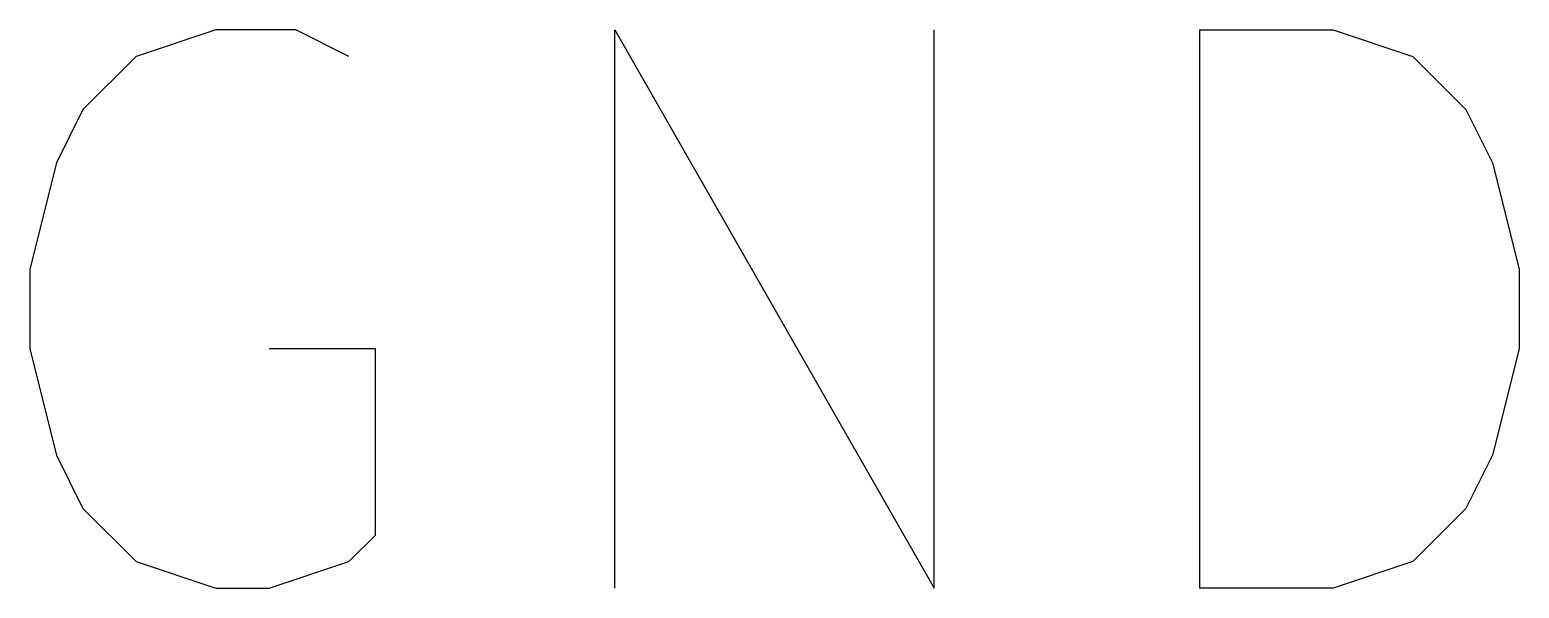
# Model space of a CAD drawing. Extents: x 0.3 to 16.3, y -11.7 to -0.2.
# Drawn here: x 7.9833 to 8.1167, y -6.8976 to -6.8476 of the extents above; entities that cross this region are included whole.
import ezdxf

# ---------------------------------------------------------------- set-up
doc = ezdxf.new("R2010")
doc.units = 0
doc.header["$MEASUREMENT"] = 0
doc.layers.add('BLACK', color=7, linetype='CONTINUOUS')

msp = doc.modelspace()

# ---------------------------------------------------------------- linework, layer by layer
at = {"layer": 'BLACK', "linetype": 'CONTINUOUS'}
for p, q in [((8, -6.84761), (7.99285, -6.85)), ((8.00714, -6.84761), (8, -6.84761)), ((8.0119, -6.85), (8.00714, -6.84761)), ((8.03571, -6.89761), (8.03571, -6.84761)), ((8.03571, -6.84761), (8.06428, -6.89761)), ((8.06428, -6.89761), (8.06428, -6.84761)), ((8.08809, -6.89761), (8.08809, -6.84761)), ((8.08809, -6.84761), (8.1, -6.84761)), ((8.1, -6.84761), (8.10714, -6.85)), ((7.99285, -6.85), (7.98809, -6.85476)), ((8.10714, -6.85), (8.1119, -6.85476)), ((7.98809, -6.85476), (7.98571, -6.85952)), ((8.1119, -6.85476), (8.11428, -6.85952)), ((7.98571, -6.85952), (7.98333, -6.86904)), ((8.11428, -6.85952), (8.11667, -6.86904)), ((7.98333, -6.86904), (7.98333, -6.87619)), ((8.11667, -6.86904), (8.11667, -6.87619)), ((7.98333, -6.87619), (7.98571, -6.88571)), ((8.01428, -6.87619), (8.00476, -6.87619)), ((8.01428, -6.89285), (8.01428, -6.87619)), ((8.11667, -6.87619), (8.11428, -6.88571)), ((7.98571, -6.88571), (7.98809, -6.89047)), ((8.11428, -6.88571), (8.1119, -6.89047)), ((7.98809, -6.89047), (7.99285, -6.89523)), ((8.1119, -6.89047), (8.10714, -6.89523)), ((8.0119, -6.89523), (8.01428, -6.89285)), ((7.99285, -6.89523), (8, -6.89761)), ((8.00476, -6.89761), (8.0119, -6.89523)), ((8.10714, -6.89523), (8.1, -6.89761)), ((8, -6.89761), (8.00476, -6.89761)), ((8.1, -6.89761), (8.08809, -6.89761))]:
    msp.add_line(p, q, dxfattribs=at)

doc.saveas('drawing.dxf')
